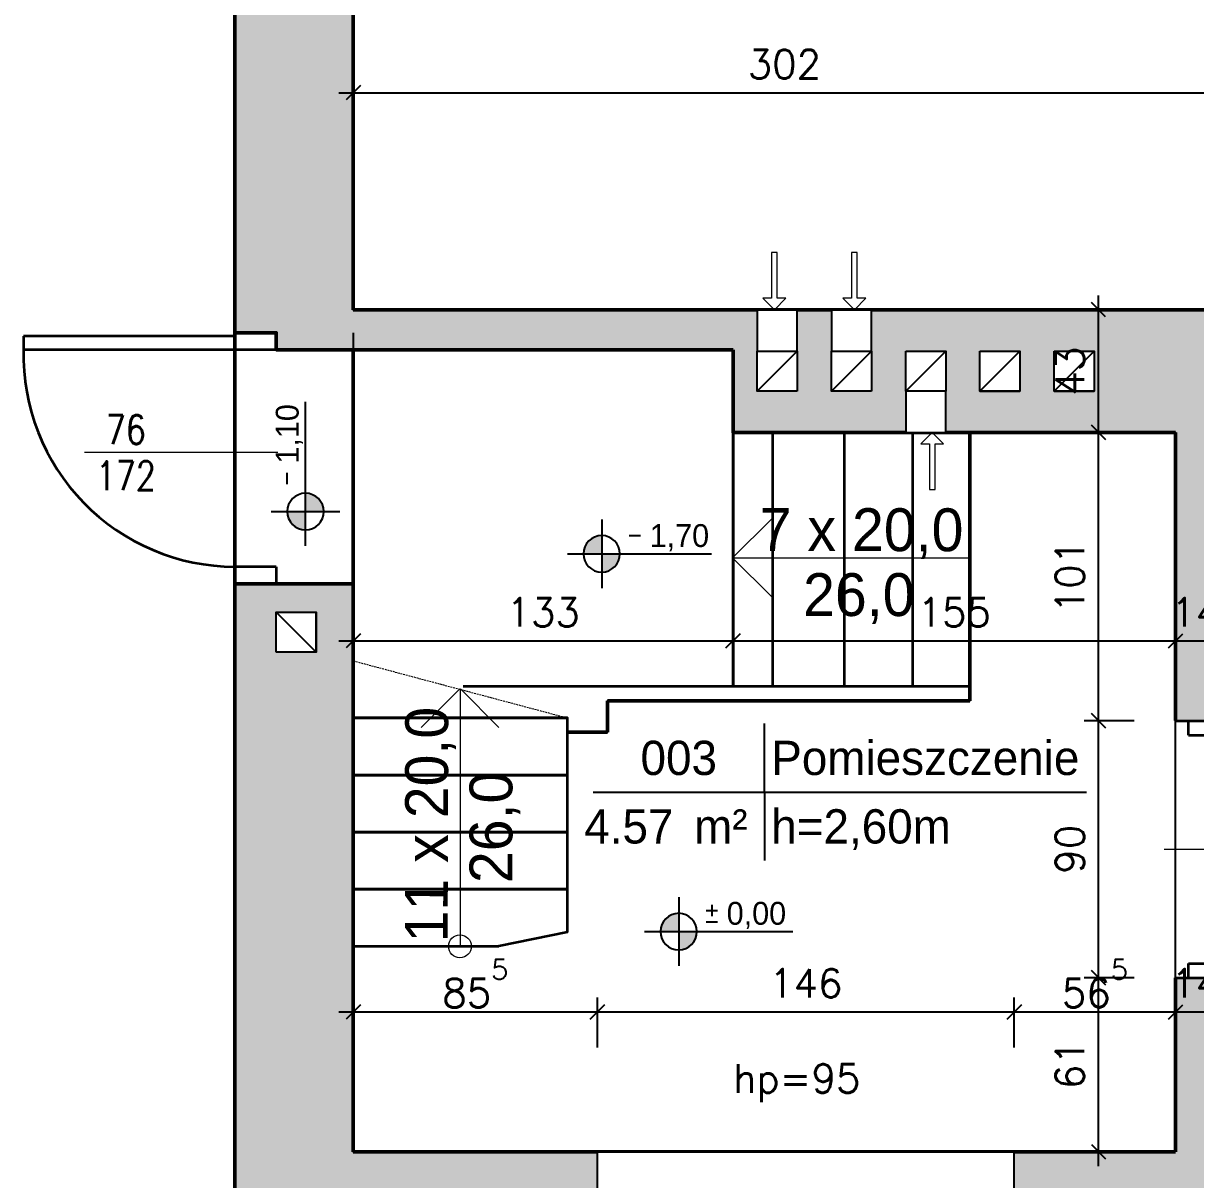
# Model space of a CAD drawing. Header units: centimetres. Extents: x -278 to 5400, y -923 to 511.
# Drawn here: x 1595.7 to 2006.2, y -261.7 to 143.3 of the extents above; entities that cross this region are included whole.
import ezdxf
from ezdxf.enums import TextEntityAlignment as Align

# ---------------------------------------------------------------- set-up
doc = ezdxf.new("R2010")
doc.units = ezdxf.units.CM
doc.header["$LTSCALE"] = 0.1
doc.linetypes.add('HIDDEN', pattern=[9.525, 6.35, -3.175])
for name, color, linetype, lineweight in [('2DA_ALW', 7, 'Continuous', 25), ('2DA_DETAL', 7, 'Continuous', 15), ('2DA_DIM_5', 7, 'Continuous', 5), ('2DA_DOOR', 7, 'Continuous', 35), ('2DA_HIDDE', 253, 'HIDDEN', 9), ('2DA_OBV', 252, 'Continuous', 25), ('2DA_OPIS_STOLARKI', 113, 'Continuous', 9), ('2DA_PARAPET', 153, 'Continuous', 9), ('2DA_POMIESZCZENIA', 7, 'Continuous', 25), ('2DA_STRS', 131, 'Continuous', 35), ('2DA_WAL_ISTN', 31, 'Continuous', 50), ('2DA_WIN', 7, 'Continuous', 25), ('2DL_DESC', 7, 'Continuous', 9), ('CP_DOORON', 253, 'Continuous', 35), ('CP_DOORSILL', 252, 'Continuous', 25), ('CP_TEXTNORM', 7, 'Continuous', 9)]:
    doc.layers.add(name, color=color, linetype=linetype, lineweight=lineweight)
doc.layers.add('2DA_ROOM', color=1, linetype='Continuous', plot=False)
doc.layers.add('_A_AK_hatch_sciany', color=8, linetype='Continuous', lineweight=5, transparency=0.5)
doc.layers.add('CP_UCSSPEC', color=2, linetype='Continuous')
doc.layers.add('CP_WIPEOUT', color=255, linetype='Continuous')
doc.layers.get('CP_UCSSPEC').off()
doc.styles.add('CP_ATTR', font='ROMANS.SHX')
doc.styles.add('CP_ISOTXT', font='cp_isocp.shx')
doc.styles.add('CP_TXT', font='ROMANS.SHX')
doc.dimstyles.new('CP_ADIM_CM_CM_50', dxfattribs={"dimscale": 5, "dimtxt": 3, "dimasz": 1.5, "dimexe": 1.5, "dimexo": 0, "dimgap": 1.5, "dimtad": 1, "dimtxsty": 'CP_TXT', "dimblk": 'OBLIQUE', "dimcen": 2.5, "dimdle": 1.5, "dimadec": 0, "dimazin": 0, "dimtfac": 1, "dimtix": 1, "dimtmove": 2, "dimatfit": 3, "dimfxl": 1, "dimtvp": 1.5, "dimarcsym": 0})

# ---------------------------------------------------------------- blocks, each defined once
blk = doc.blocks.new('CPLS_457')
for p, q in [((0, 1), (-0.2, 0.8)), ((0.2, 0.8), (0, 1)), ((-0.2, 0.8), (-0.05, 0.8)), ((-0.05, 0.8), (-0.05, 0)), ((0.05, 0), (0.05, 0.8)), ((0.05, 0.8), (0.2, 0.8)), ((-0.05, 0), (0.05, 0))]:
    blk.add_line(p, q)
blk = doc.blocks.new('cpsar_sw_x003')
blk.add_line((-0.25, 0), (0.25, 0))
blk = doc.blocks.new('2da_wys13_fk9wgmj')
h = blk.add_hatch(color=256)
h.paths.add_polyline_path([(0, 0.8, 0.414214), (-0.8, 0), (0, 0)])
h.paths.add_polyline_path([(0.8, 0), (0, 0), (0, -0.8, 0.414214)])
for p, q in [((0, 1.5), (0, -1.5)), ((-1.5, 0), (4.8, 0))]:
    blk.add_line(p, q)
for start, end in [(90, 180), (0, 90), (180, 270), (270, 0)]:
    blk.add_arc((0, 0), 0.8, start, end)
blk.add_blockref('cpsar_sw_x003', (1.45, 0.8))
at = {"linetype": 'ByBlock', "style": 'CP_ISOTXT'}
for tag, p in [('VAL', (2.1, 0.3)), ('MARK', (2.1, -1.3))]:
    blk.add_attdef(tag, p, '', height=1, dxfattribs=at)
blk = doc.blocks.new('2da_aoz02a')
blk.add_line((0, -1.261), (0, 4.388))
at = {"linetype": 'ByBlock', "style": 'CP_ATTR', "width": 0.8, "flags": 8}
blk.add_attdef('HEIGHT', text='', height=0.85, rotation=270, dxfattribs=at).set_placement((-0.68, 3.183), align=Align.MIDDLE)
at = {"linetype": 'ByBlock', "style": 'CP_ATTR', "width": 0.8}
blk.add_attdef('WIDTH', text='', height=0.85, rotation=270, dxfattribs=at).set_placement((0.668, 3.183), align=Align.MIDDLE_CENTER)
blk = doc.blocks.new('cp_ucs2d')
at = {"layer": 'Defpoints'}
blk.add_line((0, 0), (0, 0), dxfattribs=at)
blk.add_point((0, 0), dxfattribs=at)
blk = doc.blocks.new('Parch_d080_205a_f40ypz3')
at = {"layer": 'CP_DOORON'}
blk.add_line((44, -80), (40, -80), dxfattribs=at)
blk.add_wipeout([(-45, 18), (45, 18), (45, -4), (-45, -4)]).dxf.layer = 'CP_WIPEOUT'
for p, q in [((-45, 14), (-45, 0)), ((45, 14), (45, 0)), ((-45, 9.5), (-40, 9.5)), ((-45, 9.5), (-45, 0)), ((-40, 9.5), (-40, 0)), ((40, 9.5), (45, 9.5)), ((40, 9.5), (40, 0)), ((45, 9.5), (45, 0)), ((-45, 0), (-40, 0)), ((40, 0), (45, 0))]:
    blk.add_line(p, q)
for p, q in [((40, 0), (40, -80)), ((44, 0), (44, -80))]:
    blk.add_line(p, q, dxfattribs=at)
blk.add_arc((40, 0), 80, 180, 270, dxfattribs=at)
at = {"layer": 'CP_DOORSILL'}
for p, q in [((-45, 14), (-45, 14)), ((45, 14), (45, 14)), ((-45, 0), (-45, 0)), ((45, 0), (45, 0))]:
    blk.add_line(p, q, dxfattribs=at)
at = {"layer": 'CP_UCSSPEC'}
blk.add_blockref('cp_ucs2d', (0, 7), dxfattribs=at)
at = {"linetype": 'ByBlock', "style": 'CP_ATTR', "flags": 9}
for tag in ['OTHER', 'PRICE', 'WEIGHT', 'CHARACTER', 'ORDER-NO', 'PRODUCT-TYPE', 'ARTICLE', 'PRODUCER', 'NUMBER', 'GROUP', 'NAME']:
    blk.add_attdef(tag, text='', height=0.00005, dxfattribs=at).set_placement((-0.18, -0.02), align=Align.MIDDLE_LEFT)
blk = doc.blocks.new('2arch_d254a24000anbn_6a2gvp')
blk.add_wipeout([(-73, 50), (-73, 41), (-73, 41), (-73, 23), (-73, 23), (-73, 18), (-73, 0), (-73, 0), (-73, 0), (73, 0), (73, 0), (73, 0), (73, 18), (73, 23), (73, 23), (73, 41), (73, 41), (73, 50)]).dxf.layer = 'CP_WIPEOUT'
for p, q in [((-73, 41), (-73, 50)), ((-73, 50), (73, 50)), ((73, 41), (73, 50)), ((-73, 41), (-73, 23)), ((-73, 41), (-73, 41)), ((73, 41), (73, 41)), ((73, 41), (73, 23)), ((-73, 23), (73, 23)), ((-73, 23), (-73, 18)), ((-64, 23), (-64, 18)), ((-4.5, 23), (-4.5, 18)), ((4.5, 23), (4.5, 18)), ((64, 23), (64, 18)), ((73, 23), (73, 18)), ((-73, 18), (73, 18)), ((-73, 18), (-73, 0)), ((73, 18), (73, 0)), ((-73, 0), (-73, 0)), ((-73, 0), (-73, 0)), ((-73, 0), (73, 0)), ((73, 0), (73, 0)), ((73, 0), (73, 0))]:
    blk.add_line(p, q)
at = {"layer": '2DA_HIDDE', "ltscale": 5}
for p, q in [((73, 41), (-73, 41)), ((-73, 0), (73, 0))]:
    blk.add_line(p, q, dxfattribs=at)
at = {"layer": 'CP_UCSSPEC'}
blk.add_blockref('cp_ucs2d', (0, 20.5), dxfattribs=at)
at = {"linetype": 'ByBlock', "style": 'CP_ATTR', "flags": 9}
for tag, p in [('OTHER', (-0.17, 0)), ('CHARACTER', (-0.17, 0)), ('ORDER-NO', (-0.17, 0)), ('PRODUCT-TYPE', (-0.17, 0)), ('NUMBER', (-0.17, 0)), ('NAME', (-0.17, 0)), ('PRICE', (-0.16, 0)), ('WEIGHT', (-0.16, 0)), ('ARTICLE', (-0.16, 0)), ('PRODUCER', (-0.17, 0)), ('GROUP', (-0.16, 0))]:
    blk.add_attdef(tag, text='', height=0.00005, dxfattribs=at).set_placement(p, align=Align.MIDDLE_LEFT)
blk = doc.blocks.new('2arch_d008_a40_a40_5k0smh5')
at = {"linetype": 'ByBlock', "style": 'CP_ATTR', "flags": 9}
for tag, p in [('CHARACTER', (-6.97, -0.02)), ('PRODUCER', (-6.97, -0.02)), ('ORDER-NO', (-6.97, -0.02)), ('PRODUCT-TYPE', (-6.97, -0.02)), ('ARTICLE', (-6.97, -0.02)), ('GROUP', (-6.97, -0.02)), ('NUMBER', (-6.97, -0.02)), ('NAME', (-6.97, -0.02)), ('OTHER', (-6.96, -0.02))]:
    blk.add_attdef(tag, text='', height=0.00005, dxfattribs=at).set_placement(p, align=Align.MIDDLE_LEFT)
blk.add_wipeout([(-7, 13), (7, 13), (7, 27), (-7, 27)]).dxf.layer = 'CP_WIPEOUT'
for p, q in [((-7, 13), (7, 27)), ((-7, 13), (-7, 13)), ((-7, 13), (7, 13)), ((7, 13), (7, 13))]:
    blk.add_line(p, q)
blk.add_lwpolyline([(-7, 27), (7, 27), (7, 13), (-7, 13)], close=True)
blk = doc.blocks.new('2arch_d008_140_140_fgyam1g')
blk.add_wipeout([(-7, 0), (7, 0), (7, 28.5), (-7, 28.5)]).dxf.layer = 'CP_WIPEOUT'
for p, q in [((-7, 14.5), (7, 28.5)), ((-7, 14.5), (-7, 0)), ((7, 0), (7, 14.5)), ((-7, 0), (7, 0))]:
    blk.add_line(p, q)
blk.add_lwpolyline([(-7, 28.5), (7, 28.5), (7, 14.5), (-7, 14.5)], close=True)
at = {"linetype": 'ByBlock', "style": 'CP_ATTR', "flags": 9}
for tag, p in [('CHARACTER', (-6.97, -0.02)), ('PRODUCER', (-6.97, -0.02)), ('ORDER-NO', (-6.97, -0.02)), ('PRODUCT-TYPE', (-6.97, -0.02)), ('ARTICLE', (-6.97, -0.02)), ('GROUP', (-6.97, -0.02)), ('NUMBER', (-6.97, -0.02)), ('NAME', (-6.97, -0.02)), ('OTHER', (-6.96, -0.02))]:
    blk.add_attdef(tag, text='', height=0.00005, dxfattribs=at).set_placement(p, align=Align.MIDDLE_LEFT)
blk = doc.blocks.new('2arch_d008_140_140_n60gst')
blk.add_wipeout([(-7, 0), (7, 0), (7, 28.5), (-7, 28.5)]).dxf.layer = 'CP_WIPEOUT'
for p, q in [((-7, 14.5), (7, 28.5)), ((-7, 14.5), (-7, 0)), ((7, 0), (7, 14.5)), ((-7, 0), (7, 0))]:
    blk.add_line(p, q)
blk.add_lwpolyline([(-7, 28.5), (7, 28.5), (7, 14.5), (-7, 14.5)], close=True)
at = {"linetype": 'ByBlock', "style": 'CP_ATTR', "flags": 9}
for tag, p in [('CHARACTER', (-6.97, -0.02)), ('PRODUCER', (-6.97, -0.02)), ('ORDER-NO', (-6.97, -0.02)), ('PRODUCT-TYPE', (-6.97, -0.02)), ('ARTICLE', (-6.97, -0.02)), ('GROUP', (-6.97, -0.02)), ('NUMBER', (-6.97, -0.02)), ('NAME', (-6.97, -0.02)), ('OTHER', (-6.96, -0.02))]:
    blk.add_attdef(tag, text='', height=0.00005, dxfattribs=at).set_placement(p, align=Align.MIDDLE_LEFT)
blk = doc.blocks.new('2arch_d008_140_140_fmawrxo')
at = {"linetype": 'ByBlock', "style": 'CP_ATTR', "flags": 9}
for tag, p in [('CHARACTER', (-6.97, -0.02)), ('PRODUCER', (-6.97, -0.02)), ('ORDER-NO', (-6.97, -0.02)), ('PRODUCT-TYPE', (-6.97, -0.02)), ('ARTICLE', (-6.97, -0.02)), ('GROUP', (-6.97, -0.02)), ('NUMBER', (-6.97, -0.02)), ('NAME', (-6.97, -0.02)), ('OTHER', (-6.96, -0.02))]:
    blk.add_attdef(tag, text='', height=0.00005, dxfattribs=at).set_placement(p, align=Align.MIDDLE_LEFT)
blk.add_wipeout([(-7, 14.5), (7, 14.5), (7, 28.5), (-7, 28.5)]).dxf.layer = 'CP_WIPEOUT'
for p, q in [((-7, 14.5), (7, 28.5)), ((-7, 14.5), (-7, 14.5)), ((-7, 14.5), (7, 14.5)), ((7, 14.5), (7, 14.5))]:
    blk.add_line(p, q)
blk.add_lwpolyline([(-7, 28.5), (7, 28.5), (7, 14.5), (-7, 14.5)], close=True)
blk = doc.blocks.new('2arch_d008_140_140_fhhr7o7')
at = {"linetype": 'ByBlock', "style": 'CP_ATTR', "flags": 9}
for tag, p in [('CHARACTER', (-6.97, -0.02)), ('PRODUCER', (-6.97, -0.02)), ('ORDER-NO', (-6.97, -0.02)), ('PRODUCT-TYPE', (-6.97, -0.02)), ('ARTICLE', (-6.97, -0.02)), ('GROUP', (-6.97, -0.02)), ('NUMBER', (-6.97, -0.02)), ('NAME', (-6.97, -0.02)), ('OTHER', (-6.96, -0.02))]:
    blk.add_attdef(tag, text='', height=0.00005, dxfattribs=at).set_placement(p, align=Align.MIDDLE_LEFT)
blk.add_wipeout([(-7, 14.5), (7, 14.5), (7, 28.5), (-7, 28.5)]).dxf.layer = 'CP_WIPEOUT'
for p, q in [((-7, 14.5), (7, 28.5)), ((-7, 14.5), (-7, 14.5)), ((-7, 14.5), (7, 14.5)), ((7, 14.5), (7, 14.5))]:
    blk.add_line(p, q)
blk.add_lwpolyline([(-7, 28.5), (7, 28.5), (7, 14.5), (-7, 14.5)], close=True)
blk = doc.blocks.new('2da_pok06c_za7kju4')
for p, q in [((0, 0), (0, 2)), ((-5, 0), (9.4, 0)), ((0, 0), (0, -0.5)), ((0, -0.5), (0, -2))]:
    blk.add_line(p, q)
at = {"linetype": 'ByBlock', "style": 'CP_ISOTXT'}
blk.add_attdef('NR', text='', height=1, dxfattribs=at).set_placement((-2.5, 1), align=Align.MIDDLE_CENTER)
blk.add_attdef('NAME', (0.2, 0.5), '', height=1, dxfattribs=at)
at = {"style": 'CP_ISOTXT', "flags": 1}
for tag, p in [('UNIT_AIR_IN', (-0.968, 0.395)), ('AIR_IN', (-0.923, 0.346)), ('UNIT_HEATING', (-0.908, 0.46)), ('AIR_OUT', (-0.672, 0.349)), ('UNIT_AIR_OUT', (-0.607, 0.397)), ('UNIT_LUX', (-0.568, 0.431)), ('UNIT_HEIGHT', (-0.522, 0.455)), ('FLOOR_MAT', (-0.97, 0.229)), ('MAX_USERS', (-0.966, 0.186)), ('HEATING', (-0.947, 0.289)), ('HEIGHT', (-0.697, 0.297)), ('TEMP', (-0.612, 0.229)), ('UNIT_MAX_USERS', (-0.58, 0.188)), ('LUX', (-0.45, 0.3)), ('UNIT_TEMP', (-0.431, 0.229))]:
    blk.add_attdef(tag, p, '', height=0.025, dxfattribs=at)
at = {"linetype": 'ByBlock', "style": 'CP_ISOTXT'}
blk.add_attdef('AREA', text='', height=1, dxfattribs=at).set_placement((-2.655, -1.5), align=Align.RIGHT)
blk.add_attdef('UNIT_AREA', text='', height=1, dxfattribs=at).set_placement((-2.053, -1), align=Align.MIDDLE_LEFT)
for tag, p in [('TEXT02', (0.2, -0.5)), ('TEXT06', (0.2, -0.5)), ('0', (0.7, -0.5))]:
    blk.add_attdef(tag, text='', height=1, dxfattribs=at).set_placement(p, align=Align.TOP_LEFT)
blk = doc.blocks.new('_Oblique')
at = {"color": 0, "linetype": 'ByBlock', "lineweight": -2}
blk.add_line((-0.5, -0.5), (0.5, 0.5), dxfattribs=at)
blk = doc.blocks.new('*D489')
at = {"layer": '2DA_DIM_5', "color": 0, "lineweight": -2}
for p, q in [((1711.24, 94), (1711.24, 124)), ((2013.24, 106.5), (2013.24, 124)), ((1706.24, 119), (2018.24, 119))]:
    blk.add_line(p, q, dxfattribs=at)
at = {"layer": 'Defpoints', "color": 0}
for p in [(2013.24, 119), (2013.24, 106.5), (1711.24, 94)]:
    blk.add_point(p, dxfattribs=at)
at = {"layer": '2DA_DIM_5', "color": 0, "lineweight": -2, "xscale": 5, "yscale": 5, "zscale": 5, "rotation": 180}
blk.add_blockref('_Oblique', (1711.24, 119), dxfattribs=at)
at = {"layer": '2DA_DIM_5', "color": 0, "lineweight": -2, "xscale": 5, "yscale": 5, "zscale": 5}
blk.add_blockref('_Oblique', (2013.24, 119), dxfattribs=at)
at = {"layer": '2DA_DIM_5', "color": 0, "insert": (1862.24, 129), "char_height": 10, "attachment_point": 5, "style": 'CP_TXT'}
blk.add_mtext('302', dxfattribs=at)
blk = doc.blocks.new('*D516')
at = {"layer": '2DA_DIM_5', "color": 0, "lineweight": -2}
for p, q in [((1711.24, -48), (1711.24, -78)), ((1844.24, -60.5), (1844.24, -78)), ((1706.24, -73), (1849.24, -73))]:
    blk.add_line(p, q, dxfattribs=at)
at = {"layer": 'Defpoints', "color": 0}
for p in [(1711.24, -48), (1844.24, -60.5), (1844.24, -73)]:
    blk.add_point(p, dxfattribs=at)
at = {"layer": '2DA_DIM_5', "color": 0, "lineweight": -2, "xscale": 5, "yscale": 5, "zscale": 5, "rotation": 180}
blk.add_blockref('_Oblique', (1711.24, -73), dxfattribs=at)
at = {"layer": '2DA_DIM_5', "color": 0, "lineweight": -2, "xscale": 5, "yscale": 5, "zscale": 5}
blk.add_blockref('_Oblique', (1844.24, -73), dxfattribs=at)
at = {"layer": '2DA_DIM_5', "color": 0, "insert": (1777.74, -63), "char_height": 10, "attachment_point": 5, "style": 'CP_TXT'}
blk.add_mtext('133', dxfattribs=at)
blk = doc.blocks.new('*D517')
at = {"layer": '2DA_DIM_5', "color": 0, "lineweight": -2}
for p, q in [((1844.24, -60.5), (1844.24, -78)), ((1999.24, -60.5), (1999.24, -78)), ((1839.24, -73), (2004.24, -73))]:
    blk.add_line(p, q, dxfattribs=at)
at = {"layer": 'Defpoints', "color": 0}
for p in [(1844.24, -60.5), (1999.24, -60.5), (1999.24, -73)]:
    blk.add_point(p, dxfattribs=at)
at = {"layer": '2DA_DIM_5', "color": 0, "lineweight": -2, "xscale": 5, "yscale": 5, "zscale": 5, "rotation": 180}
blk.add_blockref('_Oblique', (1844.24, -73), dxfattribs=at)
at = {"layer": '2DA_DIM_5', "color": 0, "lineweight": -2, "xscale": 5, "yscale": 5, "zscale": 5}
blk.add_blockref('_Oblique', (1999.24, -73), dxfattribs=at)
at = {"layer": '2DA_DIM_5', "color": 0, "insert": (1921.74, -63), "char_height": 10, "attachment_point": 5, "style": 'CP_TXT'}
blk.add_mtext('155', dxfattribs=at)
blk = doc.blocks.new('*D518')
at = {"layer": '2DA_DIM_5', "color": 0, "lineweight": -2}
for p, q in [((1999.24, -60.5), (1999.24, -78)), ((2013.24, -60.5), (2013.24, -78)), ((1994.24, -73), (2018.24, -73))]:
    blk.add_line(p, q, dxfattribs=at)
at = {"layer": 'Defpoints', "color": 0}
for p in [(1999.24, -60.5), (2013.24, -60.5), (2013.24, -73)]:
    blk.add_point(p, dxfattribs=at)
at = {"layer": '2DA_DIM_5', "color": 0, "lineweight": -2, "xscale": 5, "yscale": 5, "zscale": 5}
blk.add_blockref('_Oblique', (1999.24, -73), dxfattribs=at)
at = {"layer": '2DA_DIM_5', "color": 0, "lineweight": -2, "xscale": 5, "yscale": 5, "zscale": 5, "rotation": 180}
blk.add_blockref('_Oblique', (2013.24, -73), dxfattribs=at)
at = {"layer": '2DA_DIM_5', "color": 0, "insert": (2006.24, -63), "char_height": 10, "attachment_point": 5, "style": 'CP_TXT'}
blk.add_mtext('14', dxfattribs=at)
blk = doc.blocks.new('cpsar_sw_x004')
for p, q in [((-0.25, 0.125), (0.25, 0.125)), ((0, 0.375), (0, -0.125)), ((-0.25, -0.375), (0.25, -0.375))]:
    blk.add_line(p, q)
blk = doc.blocks.new('2da_wys13_g4ao03')
h = blk.add_hatch(color=256)
h.paths.add_polyline_path([(0, 0.8, 0.414214), (-0.8, 0), (0, 0)])
h.paths.add_polyline_path([(0.8, 0), (0, 0), (0, -0.8, 0.414214)])
for p, q in [((0, 1.5), (0, -1.5)), ((-1.5, 0), (5, 0))]:
    blk.add_line(p, q)
for start, end in [(90, 180), (0, 90), (180, 270), (270, 0)]:
    blk.add_arc((0, 0), 0.8, start, end)
blk.add_blockref('cpsar_sw_x004', (1.45, 0.8))
at = {"linetype": 'ByBlock', "style": 'CP_ISOTXT'}
for tag, p in [('VAL', (2.1, 0.3)), ('MARK', (2.1, -1.3))]:
    blk.add_attdef(tag, p, '', height=1, dxfattribs=at)
blk = doc.blocks.new('*D555')
at = {"layer": '2DA_DIM_5', "color": 0, "lineweight": -2}
for p, q in [((1711.24, -228), (1711.24, -198)), ((1796.74, -215.5), (1796.74, -198)), ((1706.24, -203), (1801.74, -203))]:
    blk.add_line(p, q, dxfattribs=at)
at = {"layer": 'Defpoints', "color": 0}
for p in [(1796.74, -203), (1796.74, -215.5), (1711.24, -228)]:
    blk.add_point(p, dxfattribs=at)
at = {"layer": '2DA_DIM_5', "color": 0, "lineweight": -2, "xscale": 5, "yscale": 5, "zscale": 5, "rotation": 180}
blk.add_blockref('_Oblique', (1711.24, -203), dxfattribs=at)
at = {"layer": '2DA_DIM_5', "color": 0, "lineweight": -2, "xscale": 5, "yscale": 5, "zscale": 5}
blk.add_blockref('_Oblique', (1796.74, -203), dxfattribs=at)
at = {"layer": '2DA_DIM_5', "color": 0, "insert": (1753.99, -193), "char_height": 10, "attachment_point": 5, "style": 'CP_TXT'}
blk.add_mtext('85{\\A1;{\\H0.7x;\\S5^ ;}}', dxfattribs=at)
blk = doc.blocks.new('*D556')
at = {"layer": '2DA_DIM_5', "color": 0, "lineweight": -2}
for p, q in [((1796.74, -215.5), (1796.74, -198)), ((1942.74, -215.5), (1942.74, -198)), ((1791.74, -203), (1947.74, -203))]:
    blk.add_line(p, q, dxfattribs=at)
at = {"layer": 'Defpoints', "color": 0}
for p in [(1942.74, -203), (1796.74, -215.5), (1942.74, -215.5)]:
    blk.add_point(p, dxfattribs=at)
at = {"layer": '2DA_DIM_5', "color": 0, "lineweight": -2, "xscale": 5, "yscale": 5, "zscale": 5, "rotation": 180}
blk.add_blockref('_Oblique', (1796.74, -203), dxfattribs=at)
at = {"layer": '2DA_DIM_5', "color": 0, "lineweight": -2, "xscale": 5, "yscale": 5, "zscale": 5}
blk.add_blockref('_Oblique', (1942.74, -203), dxfattribs=at)
at = {"layer": '2DA_DIM_5', "color": 0, "insert": (1869.74, -193), "char_height": 10, "attachment_point": 5, "style": 'CP_TXT'}
blk.add_mtext('146', dxfattribs=at)
blk = doc.blocks.new('*D557')
at = {"layer": '2DA_DIM_5', "color": 0, "lineweight": -2}
for p, q in [((1942.74, -215.5), (1942.74, -198)), ((1999.24, -215.5), (1999.24, -198)), ((1937.74, -203), (2004.24, -203))]:
    blk.add_line(p, q, dxfattribs=at)
at = {"layer": 'Defpoints', "color": 0}
for p in [(1999.24, -203), (1942.74, -215.5), (1999.24, -215.5)]:
    blk.add_point(p, dxfattribs=at)
at = {"layer": '2DA_DIM_5', "color": 0, "lineweight": -2, "xscale": 5, "yscale": 5, "zscale": 5, "rotation": 180}
blk.add_blockref('_Oblique', (1942.74, -203), dxfattribs=at)
at = {"layer": '2DA_DIM_5', "color": 0, "lineweight": -2, "xscale": 5, "yscale": 5, "zscale": 5}
blk.add_blockref('_Oblique', (1999.24, -203), dxfattribs=at)
at = {"layer": '2DA_DIM_5', "color": 0, "insert": (1970.99, -193), "char_height": 10, "attachment_point": 5, "style": 'CP_TXT'}
blk.add_mtext('56{\\A1;{\\H0.7x;\\S5^ ;}}', dxfattribs=at)
blk = doc.blocks.new('*D558')
at = {"layer": '2DA_DIM_5', "color": 0, "lineweight": -2}
for p, q in [((1999.24, -215.5), (1999.24, -198)), ((2013.24, -215.5), (2013.24, -198)), ((1994.24, -203), (2018.24, -203))]:
    blk.add_line(p, q, dxfattribs=at)
at = {"layer": 'Defpoints', "color": 0}
for p in [(2013.24, -203), (1999.24, -215.5), (2013.24, -215.5)]:
    blk.add_point(p, dxfattribs=at)
at = {"layer": '2DA_DIM_5', "color": 0, "lineweight": -2, "xscale": 5, "yscale": 5, "zscale": 5}
blk.add_blockref('_Oblique', (1999.24, -203), dxfattribs=at)
at = {"layer": '2DA_DIM_5', "color": 0, "lineweight": -2, "xscale": 5, "yscale": 5, "zscale": 5, "rotation": 180}
blk.add_blockref('_Oblique', (2013.24, -203), dxfattribs=at)
at = {"layer": '2DA_DIM_5', "color": 0, "insert": (2006.24, -193), "char_height": 10, "attachment_point": 5, "style": 'CP_TXT'}
blk.add_mtext('14', dxfattribs=at)
blk = doc.blocks.new('*D570')
at = {"layer": '2DA_DIM_5', "color": 0, "lineweight": -2}
for p, q in [((1972.24, -257), (1972.24, -186)), ((1984.74, -191), (1967.24, -191)), ((1997.24, -252), (1967.24, -252))]:
    blk.add_line(p, q, dxfattribs=at)
at = {"layer": 'Defpoints', "color": 0}
for p in [(1972.24, -191), (1984.74, -191), (1997.24, -252)]:
    blk.add_point(p, dxfattribs=at)
at = {"layer": '2DA_DIM_5', "color": 0, "lineweight": -2, "xscale": 5, "yscale": 5, "zscale": 5}
for p, rotation in [((1972.24, -191), 90), ((1972.24, -252), 270)]:
    blk.add_blockref('_Oblique', p, dxfattribs=dict(at, rotation=rotation))
at = {"layer": '2DA_DIM_5', "color": 0, "insert": (1962.24, -221.5), "char_height": 10, "attachment_point": 5, "rotation": 90, "style": 'CP_TXT'}
blk.add_mtext('61', dxfattribs=at)
blk = doc.blocks.new('*D571')
at = {"layer": '2DA_DIM_5', "color": 0, "lineweight": -2}
for p, q in [((1972.24, -196), (1972.24, -96)), ((1984.74, -101), (1967.24, -101)), ((1984.74, -191), (1967.24, -191))]:
    blk.add_line(p, q, dxfattribs=at)
at = {"layer": 'Defpoints', "color": 0}
for p in [(1972.24, -101), (1984.74, -101), (1984.74, -191)]:
    blk.add_point(p, dxfattribs=at)
at = {"layer": '2DA_DIM_5', "color": 0, "lineweight": -2, "xscale": 5, "yscale": 5, "zscale": 5}
for p, rotation in [((1972.24, -101), 90), ((1972.24, -191), 270)]:
    blk.add_blockref('_Oblique', p, dxfattribs=dict(at, rotation=rotation))
at = {"layer": '2DA_DIM_5', "color": 0, "insert": (1962.24, -146), "char_height": 10, "attachment_point": 5, "rotation": 90, "style": 'CP_TXT'}
blk.add_mtext('90', dxfattribs=at)
blk = doc.blocks.new('*D572')
at = {"layer": '2DA_DIM_5', "color": 0, "lineweight": -2}
for p, q in [((1972.24, -106), (1972.24, 5)), ((1984.74, 0), (1967.24, 0)), ((1984.74, -101), (1967.24, -101))]:
    blk.add_line(p, q, dxfattribs=at)
at = {"layer": 'Defpoints', "color": 0}
for p in [(1972.24, 0), (1984.74, 0), (1984.74, -101)]:
    blk.add_point(p, dxfattribs=at)
at = {"layer": '2DA_DIM_5', "color": 0, "lineweight": -2, "xscale": 5, "yscale": 5, "zscale": 5}
for p, rotation in [((1972.24, 0), 90), ((1972.24, -101), 270)]:
    blk.add_blockref('_Oblique', p, dxfattribs=dict(at, rotation=rotation))
at = {"layer": '2DA_DIM_5', "color": 0, "insert": (1962.24, -50.5), "char_height": 10, "attachment_point": 5, "rotation": 90, "style": 'CP_TXT'}
blk.add_mtext('101', dxfattribs=at)
blk = doc.blocks.new('*D573')
at = {"layer": '2DA_DIM_5', "color": 0, "lineweight": -2}
for p, q in [((1972.24, -5), (1972.24, 48)), ((1997.24, 43), (1967.24, 43)), ((1984.74, 0), (1967.24, 0))]:
    blk.add_line(p, q, dxfattribs=at)
at = {"layer": 'Defpoints', "color": 0}
for p in [(1972.24, 43), (1997.24, 43), (1984.74, 0)]:
    blk.add_point(p, dxfattribs=at)
at = {"layer": '2DA_DIM_5', "color": 0, "lineweight": -2, "xscale": 5, "yscale": 5, "zscale": 5}
for p, rotation in [((1972.24, 43), 90), ((1972.24, 0), 270)]:
    blk.add_blockref('_Oblique', p, dxfattribs=dict(at, rotation=rotation))
at = {"layer": '2DA_DIM_5', "color": 0, "insert": (1962.24, 21.5), "char_height": 10, "attachment_point": 5, "rotation": 90, "style": 'CP_TXT'}
blk.add_mtext('43', dxfattribs=at)

msp = doc.modelspace()

# ---------------------------------------------------------------- hatches: boundary and pattern name
at = {"layer": '_A_AK_hatch_sciany'}
h = msp.add_hatch(color=256, dxfattribs=at)
h.paths.add_polyline_path([(2003.743, -101), (2013.243, -101), (2013.243, 1), (2013.243, 25), (2013.243, 29), (2013.243, 33.5), (2013.243, 43), (1892.743, 43), (1892.743, 28.5), (1892.743, 14.5), (1878.743, 14.5), (1878.743, 28.5), (1878.743, 43), (1866.743, 43), (1866.743, 28.5), (1866.743, 14.5), (1852.743, 14.5), (1852.743, 28.5), (1852.743, 43), (1844.243, 43), (1711.243, 43), (1711.243, 319), (1857.243, 319), (1863.243, 319), (1863.243, 337.5), (1863.243, 342.5), (1863.243, 361), (1669.743, 361), (1669.743, 34.95), (1684.243, 34.95), (1684.243, 28.95), (1711.243, 28.95), (1844.243, 28.95), (1844.243, 0), (1904.743, 0), (1904.743, 14.5), (1904.743, 28.5), (1918.743, 28.5), (1918.743, 14.5), (1918.743, 0), (1999.243, 0), (1999.243, -101)])
h.paths.add_polyline_path([(1944.743, 14.5), (1930.743, 14.5), (1930.743, 28.5), (1944.743, 28.5)], flags=16)
h.paths.add_polyline_path([(1970.743, 14.5), (1956.743, 14.5), (1956.743, 28.5), (1970.743, 28.5)], flags=16)
h.paths.add_polyline_path([(2040.243, 319), (2046.243, 319), (2177.243, 319), (2183.243, 319), (2183.243, 337.5), (2183.243, 342.5), (2183.243, 361), (2040.243, 361), (2040.243, 342.5), (2040.243, 337.5)])
h.paths.add_polyline_path([(2474.742, -275), (2474.742, -293), (2614.243, -293), (2614.243, 361), (2360.243, 361), (2360.243, 342.5), (2360.243, 337.5), (2360.243, 319), (2366.243, 319), (2572.243, 319), (2572.243, 43), (2241.226, 43), (2241.226, 33.5), (2241.226, 29), (2270.242, 29), (2270.242, -21), (2279.742, -21), (2284.242, -21), (2284.242, 29), (2572.243, 29), (2572.243, -252), (2480.742, -252), (2474.742, -252), (2474.742, -270)])
h.paths.add_polyline_path([(2585.243, 123.147), (2585.243, 137.147), (2599.243, 137.147), (2599.243, 123.147)], flags=16)
h.paths.add_polyline_path([(2585.243, -64.853), (2585.243, -50.853), (2599.243, -50.853), (2599.243, -64.853)], flags=16)
h = msp.add_hatch(color=256, dxfattribs=at)
h.paths.add_polyline_path([(2212.743, -275), (2212.743, -293), (2328.742, -293), (2328.742, -275), (2328.742, -270), (2328.742, -252), (2322.742, -252), (2284.242, -252), (2284.242, -111), (2279.742, -111), (2270.242, -111), (2266.242, -111), (2235.243, -111), (2235.243, -120.5), (2235.243, -125), (2270.242, -125), (2270.242, -252), (2212.743, -252), (2212.743, -270)])
h.paths.add_polyline_path([(2141.243, -111), (2141.243, -252), (2116.743, -252), (2116.743, -285), (2116.743, -293), (2164.743, -293), (2164.743, -275), (2164.743, -270), (2164.743, -252), (2155.243, -252), (2155.243, -125), (2155.243, -120.5), (2155.243, -111)])
h.paths.add_polyline_path([(2021.743, -252), (2013.243, -252), (2013.243, -191), (2003.743, -191), (1999.243, -191), (1999.243, -252), (1942.742, -252), (1942.742, -270), (1942.742, -275), (1942.742, -293), (2021.743, -293), (2021.743, -285)])
h.paths.add_polyline_path([(1796.742, -252), (1711.243, -252), (1711.243, -180), (1711.243, -160), (1711.243, -140), (1711.243, -120), (1711.243, -100), (1711.243, -80), (1711.243, -53.05), (1684.243, -53.05), (1669.743, -53.05), (1669.743, -293), (1796.742, -293), (1796.742, -275), (1796.742, -270)])
h.paths.add_polyline_path([(1698.243, -62.966), (1698.243, -76.966), (1684.243, -76.966), (1684.243, -62.966)], flags=16)

# ---------------------------------------------------------------- linework, layer by layer
at = {"layer": '2DA_DETAL'}
for p, q in [((1844.162, -43.85), (1857.702, -30.329)), ((1844.162, -44), (1857.702, -57.521)), ((1927.243, -44), (1844.242, -44)), ((1748.593, -89.818), (1735.072, -103.358)), ((1748.743, -180), (1748.743, -89.818)), ((1748.743, -89.818), (1762.264, -103.358))]:
    msp.add_line(p, q, dxfattribs=at)
msp.add_circle((1748.593, -180.005), 4, dxfattribs=at)
at = {"layer": '2DA_DOOR'}
for p, q in [((1669.743, 34.95), (1669.743, 28.95)), ((1684.243, 34.95), (1669.743, 34.95)), ((1684.243, 34.95), (1684.243, 28.95)), ((1684.243, 28.95), (1669.743, 28.95)), ((1669.743, -47.05), (1669.743, -53.05)), ((1684.243, -47.05), (1669.743, -47.05)), ((1684.243, -47.05), (1684.243, -53.05)), ((1684.243, -53.05), (1669.743, -53.05)), ((1711.243, -53.05), (1669.743, -53.05))]:
    msp.add_line(p, q, dxfattribs=at)
at = {"layer": '2DA_HIDDE'}
msp.add_line((1711.243, -80), (1786.243, -100), dxfattribs=at)
at = {"layer": '2DA_STRS'}
for p, q in [((1844.243, -89), (1844.243, 0)), ((1858.243, -89), (1858.243, 0)), ((1883.243, -89), (1883.243, 0)), ((1907.243, -89), (1907.243, 0)), ((1927.243, -89), (1844.243, -89)), ((1786.243, -175), (1762.249, -180))]:
    msp.add_line(p, q, dxfattribs=at)
for points in [[(1711.243, -89), (1711.243, 28.95)], [(1844.243, 28.95), (1844.243, -89), (1749.743, -89)], [(1711.243, -80), (1711.243, -100), (1786.243, -100)], [(1786.243, -175), (1786.243, -160), (1711.243, -160), (1711.243, -180), (1762.249, -180)]]:
    msp.add_lwpolyline(points, dxfattribs=at)
for points in [[(1711.243, -120), (1786.243, -120), (1786.243, -100), (1711.243, -100)], [(1711.243, -140), (1786.243, -140), (1786.243, -120), (1711.243, -120)], [(1711.243, -160), (1786.243, -160), (1786.243, -140), (1711.243, -140)]]:
    msp.add_lwpolyline(points, close=True, dxfattribs=at)
at = {"layer": '2DA_WAL_ISTN'}
for p, q in [((1711.243, 319), (1711.243, 43)), ((1711.243, 28.95), (1844.243, 28.95)), ((1711.243, 28.95), (1711.243, -252)), ((1927.243, -94), (1927.243, 0)), ((1669.743, -53.05), (1711.243, -53.05)), ((1927.243, -94), (1800.243, -94)), ((1800.243, -94), (1800.243, -105)), ((1800.243, -105), (1786.243, -105)), ((1711.243, -252), (1999.243, -252))]:
    msp.add_line(p, q, dxfattribs=at)
msp.add_lwpolyline([(2614.243, 361), (1669.743, 361), (1669.743, -293), (2614.243, -293)], close=True, dxfattribs=at)
for points in [[(1844.243, 43), (1711.243, 43)], [(2013.243, 43), (1844.243, 43)], [(1669.743, 34.95), (1684.243, 34.95), (1684.243, 28.95), (1711.243, 28.95)], [(1844.243, 28.95), (1844.243, 0), (1999.243, 0)], [(1999.243, 0), (1999.243, -252)]]:
    msp.add_lwpolyline(points, dxfattribs=at)
at = {"layer": 'CP_DOORON'}
for p, q in [((1669.743, 33.75), (1595.743, 33.75)), ((1595.743, 33.75), (1595.743, 28.95)), ((1669.743, 28.95), (1595.743, 28.95))]:
    msp.add_line(p, q, dxfattribs=at)
msp.add_arc((1670.039, 27.265), 74.315, 178.7006, 269.7716, dxfattribs=at)
at = {"layer": 'CP_DOORSILL'}
for p, q in [((1669.743, 34.95), (1669.743, -9.05)), ((1711.243, 34.95), (1711.243, -9.05)), ((1669.743, -53.05), (1669.743, -9.05)), ((1711.243, -53.05), (1711.243, -9.05))]:
    msp.add_line(p, q, dxfattribs=at)

# ---------------------------------------------------------------- block references
at = {"layer": '2DA_ALW', "xscale": 8, "yscale": 8, "zscale": 8, "rotation": 90}
msp.add_blockref('2da_wys13_fk9wgmj', (1694.512, -27.706), dxfattribs=at).add_auto_attribs({'VAL': '1,10'})
at = {"layer": '2DA_ALW', "xscale": 8, "yscale": 8, "zscale": 8}
for name, p, values in [('2da_wys13_fk9wgmj', (1798.255, -42.522), {'VAL': '1,70'}), ('2da_wys13_g4ao03', (1825.227, -174.855), {'VAL': '0,00'})]:
    msp.add_blockref(name, p, dxfattribs=at).add_auto_attribs(values)
at = {"layer": '2DA_OPIS_STOLARKI', "xscale": 12, "yscale": 12, "zscale": 12, "rotation": 90}
msp.add_blockref('2da_aoz02a', (1669.743, -7), dxfattribs=at).add_auto_attribs({'WIDTH': '76', 'HEIGHT': '172'})
at = {"layer": '2DA_POMIESZCZENIA', "xscale": 12, "yscale": 12, "zscale": 12}
msp.add_blockref('2da_pok06c_za7kju4', (1855.243, -126), dxfattribs=at).add_auto_attribs({'AREA': '4.57', 'NR': '003', 'NAME': 'Pomieszczenie', 'UNIT_AREA': 'm²', 'TEXT06': 'h=2,60m'})
at = {"layer": '2DL_DESC', "xscale": 20, "yscale": 20, "zscale": 20, "rotation": 180}
for p in [(1858.743, 63), (1886.743, 63)]:
    msp.add_blockref('CPLS_457', p, dxfattribs=at)
at = {"layer": '2DL_DESC', "xscale": 20, "yscale": 20, "zscale": 20}
msp.add_blockref('CPLS_457', (1914.011, -20), dxfattribs=at)

# ---------------------------------------------------------------- texts
at = {"layer": '2DA_PARAPET', "style": 'CP_TXT'}
msp.add_text('hp=95', height=10, dxfattribs=at).set_placement((1844.309, -231.286))
at = {"layer": 'CP_TEXTNORM', "linetype": 'ByBlock', "style": 'CP_ISOTXT'}
for s, rotation, p in [('7 x 20,0', 359.89541, (1889.252, -41.547)), ('11 x 20,0', 89.89541, (1744.405, -137.395)), ('26,0', 90, (1766.955, -138.347))]:
    msp.add_text(s, height=15, rotation=rotation, dxfattribs=at).set_placement(p, align=Align.CENTER)
msp.add_text('26,0', height=15, dxfattribs=at).set_placement((1888.299, -64.296), align=Align.CENTER)

# ---------------------------------------------------------------- dimensions: what is measured, and where the dimension line sits
at = {"layer": '2DA_DIM_5'}
for base, p1, p2, text, picture, middle in [((2013.243, 119), (1711.243, 94), (2013.243, 106.5), '302', '*D489', (1862.243, 129)), ((1844.243, -73), (1711.243, -48), (1844.243, -60.5), '133', '*D516', (1777.743, -63)), ((1999.243, -73), (1844.243, -60.5), (1999.243, -60.5), '155', '*D517', (1921.743, -63)), ((2013.243, -73), (1999.243, -60.5), (2013.243, -60.5), '14', '*D518', (2006.243, -63)), ((1796.742, -203), (1711.243, -228), (1796.742, -215.5), '85{\\A1;{\\H0.7x;\\S5^ ;}}', '*D555', (1753.993, -193)), ((1942.742, -203), (1796.742, -215.5), (1942.742, -215.5), '146', '*D556', (1869.742, -193))]:
    dim = msp.add_linear_dim(base=base, p1=p1, p2=p2, text=text, dimstyle='CP_ADIM_CM_CM_50', override={"dimtxt": 2, "dimasz": 1, "dimexe": 1, "dimgap": 1, "dimdle": 1, "dimtvp": 1}, dxfattribs=at)
    dim.commit()
    dim.dimension.update_dxf_attribs({"geometry": picture, "text_midpoint": middle})
for base, p1, p2, text, picture, middle in [((1972.243, 0), (1984.743, -101), (1984.743, 0), '101', '*D572', (1962.243, -50.5)), ((1972.243, -101), (1984.743, -191), (1984.743, -101), '90', '*D571', (1962.243, -146))]:
    dim = msp.add_linear_dim(base=base, p1=p1, p2=p2, angle=90, text=text, dimstyle='CP_ADIM_CM_CM_50', override={"dimtxt": 2, "dimasz": 1, "dimexe": 1, "dimgap": 1, "dimdle": 1, "dimtvp": 1}, dxfattribs=at)
    dim.commit()
    dim.dimension.update_dxf_attribs({"geometry": picture, "text_midpoint": middle})

# ---------------------------------------------------------------- next in the draw order: block references
at = {"layer": '2DA_DOOR', "rotation": 90}
msp.add_blockref('Parch_d080_205a_f40ypz3', (2013.243, -146), dxfattribs=at)
at = {"layer": '2DA_OBV'}
for name, p, rotation in [('2arch_d008_140_140_fgyam1g', (1859.743, 43), 180), ('2arch_d008_140_140_n60gst', (1885.743, 43), 180), ('2arch_d008_a40_a40_5k0smh5', (1711.243, -69.966), 90)]:
    msp.add_blockref(name, p, dxfattribs=dict(at, rotation=rotation))
for name, p in [('2arch_d008_140_140_n60gst', (1911.743, 0)), ('2arch_d008_140_140_fmawrxo', (1937.743, 0)), ('2arch_d008_140_140_fhhr7o7', (1963.743, 0))]:
    msp.add_blockref(name, p, dxfattribs=at)
at = {"layer": '2DA_WIN', "rotation": 180}
msp.add_blockref('2arch_d254a24000anbn_6a2gvp', (1869.742, -252), dxfattribs=at)

# ---------------------------------------------------------------- next in the draw order: linework, layer by layer
at = {"layer": '2DA_ROOM'}
for points in [[(2137.243, 43), (2137.243, 319), (1711.243, 319), (1711.243, 43), (1844.243, 43), (2013.243, 43)], [(1999.243, -252), (1999.243, 0), (1927.243, 0), (1927.243, -94), (1800.243, -94), (1800.243, -105), (1786.243, -105), (1786.243, -175), (1762.249, -180), (1711.243, -180), (1711.243, -252)]]:
    msp.add_lwpolyline(points, close=True, dxfattribs=at)

# ---------------------------------------------------------------- next in the draw order: block references
at = {"layer": '2DA_OPIS_STOLARKI'}
ref = msp.add_blockref('2da_aoz02a', (2010.379, -146), dxfattribs=dict(at, xscale=-12, yscale=12, zscale=12, rotation=270))
ref.add_attrib('WIDTH', '80', dxfattribs={"layer": '0', "linetype": 'ByBlock', "height": 10.2, "style": 'CP_ATTR', "width": 0.8}).set_placement((2048.575, -137.989), align=Align.MIDDLE_CENTER)
ref.add_attrib('HEIGHT', '190', dxfattribs={"layer": '0', "linetype": 'ByBlock', "height": 10.2, "style": 'CP_ATTR', "width": 0.8, "flags": 8}).set_placement((2048.575, -154.156), align=Align.MIDDLE)

# ---------------------------------------------------------------- next in the draw order: dimensions: what is measured, and where the dimension line sits
at = {"layer": '2DA_DIM_5'}
for base, p1, p2, text, picture, middle in [((1972.243, 43), (1984.743, 0), (1997.243, 43), '43', '*D573', (1962.243, 21.5)), ((1972.243, -191), (1997.243, -252), (1984.743, -191), '61', '*D570', (1962.243, -221.5))]:
    dim = msp.add_linear_dim(base=base, p1=p1, p2=p2, angle=90, text=text, dimstyle='CP_ADIM_CM_CM_50', override={"dimtxt": 2, "dimasz": 1, "dimexe": 1, "dimgap": 1, "dimdle": 1, "dimtvp": 1}, dxfattribs=at)
    dim.commit()
    dim.dimension.update_dxf_attribs({"geometry": picture, "text_midpoint": middle})
for base, p1, p2, text, picture, middle in [((1999.243, -203), (1942.742, -215.5), (1999.243, -215.5), '56{\\A1;{\\H0.7x;\\S5^ ;}}', '*D557', (1970.993, -193)), ((2013.243, -203), (1999.243, -215.5), (2013.243, -215.5), '14', '*D558', (2006.243, -193))]:
    dim = msp.add_linear_dim(base=base, p1=p1, p2=p2, text=text, dimstyle='CP_ADIM_CM_CM_50', override={"dimtxt": 2, "dimasz": 1, "dimexe": 1, "dimgap": 1, "dimdle": 1, "dimtvp": 1}, dxfattribs=at)
    dim.commit()
    dim.dimension.update_dxf_attribs({"geometry": picture, "text_midpoint": middle})

doc.saveas('drawing.dxf')
